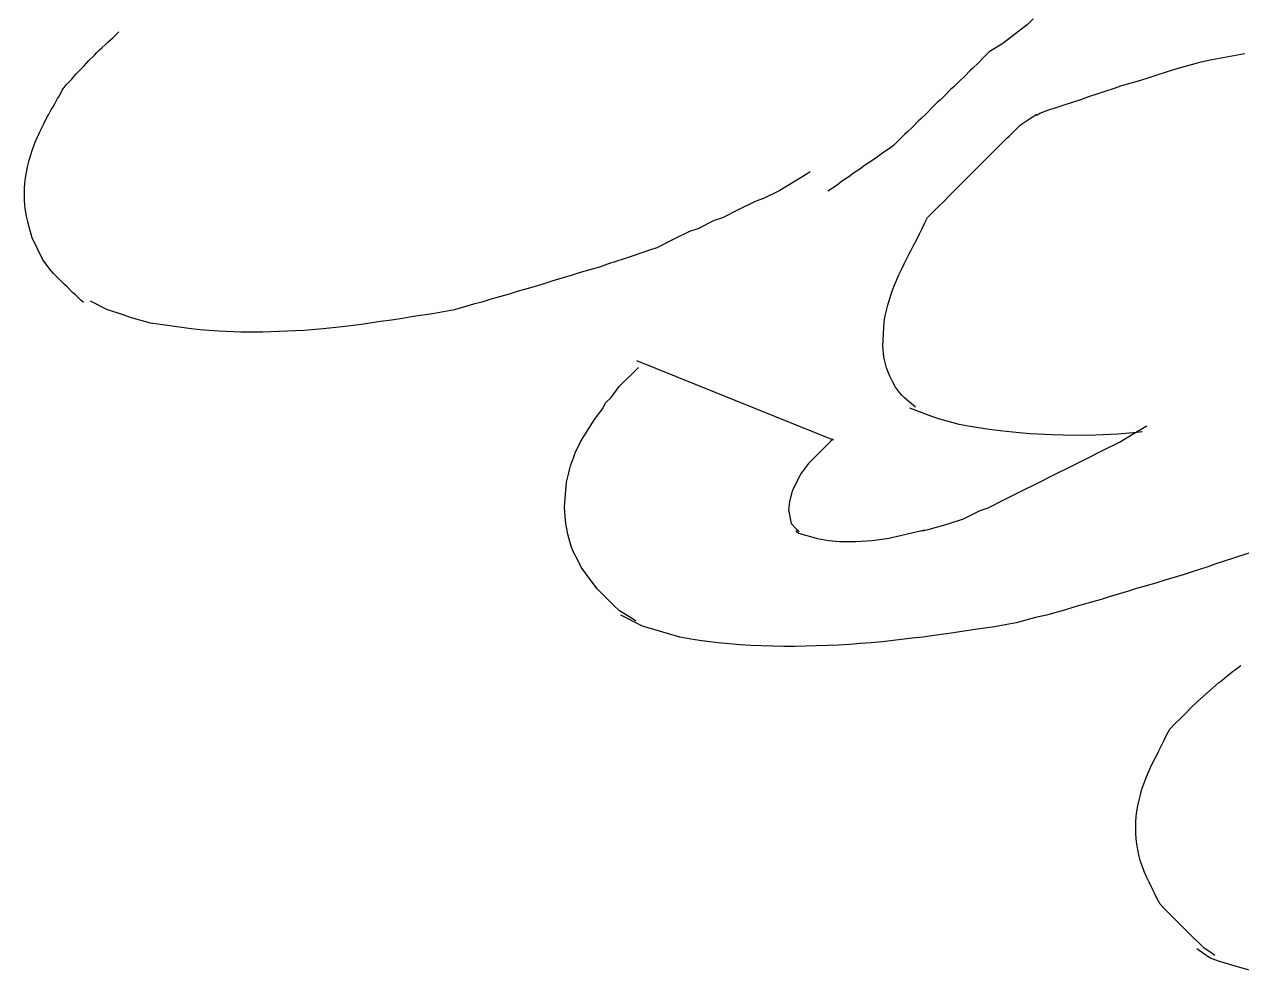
# Model space of a CAD drawing. Extents: x 0 to 258, y 0 to 184.
# Drawn here: x 78.2845 to 78.4022, y 106.5359 to 106.6275 of the extents above; entities that cross this region are included whole.
import ezdxf

# ---------------------------------------------------------------- set-up
doc = ezdxf.new("R2010")
doc.units = 0

msp = doc.modelspace()

# ---------------------------------------------------------------- linework, layer by layer
for p, q in [((78.381525, 106.627531), (78.379144, 106.625679)), ((78.382055, 106.62806), (78.381525, 106.627531)), ((78.292816, 106.626039), (78.293081, 106.626279)), ((78.293081, 106.626279), (78.29361, 106.626809)), ((78.291763, 106.625062), (78.292022, 106.625311)), ((78.292022, 106.625311), (78.292287, 106.625555)), ((78.292287, 106.625555), (78.292551, 106.625798)), ((78.292551, 106.625798), (78.292816, 106.626039)), ((78.379144, 106.625679), (78.377821, 106.624885)), ((78.290488, 106.623782), (78.290726, 106.624036)), ((78.290726, 106.624036), (78.291255, 106.624565)), ((78.291255, 106.624565), (78.291506, 106.624816)), ((78.291506, 106.624816), (78.291763, 106.625062)), ((78.377292, 106.624356), (78.376763, 106.623827)), ((78.377821, 106.624885), (78.377292, 106.624356)), ((78.396453, 106.623398), (78.398305, 106.623927)), ((78.398305, 106.623927), (78.399364, 106.624136)), ((78.399364, 106.624136), (78.400422, 106.624337)), ((78.400422, 106.624337), (78.40148, 106.624531)), ((78.40148, 106.624531), (78.402539, 106.624716)), ((78.289273, 106.622483), (78.289493, 106.622742)), ((78.289493, 106.622742), (78.290022, 106.623271)), ((78.290022, 106.623271), (78.290252, 106.623528)), ((78.290252, 106.623528), (78.290488, 106.623782)), ((78.375969, 106.62307), (78.37544, 106.622541)), ((78.376234, 106.623298), (78.375969, 106.62307)), ((78.376763, 106.623827), (78.376234, 106.623298)), ((78.394072, 106.622663), (78.394866, 106.622917)), ((78.394866, 106.622917), (78.395659, 106.623163)), ((78.395659, 106.623163), (78.396453, 106.623398)), ((78.288331, 106.621427), (78.288532, 106.621692)), ((78.288532, 106.621692), (78.289062, 106.622221)), ((78.289062, 106.622221), (78.289273, 106.622483)), ((78.374911, 106.622012), (78.374382, 106.621483)), ((78.37544, 106.622541), (78.374911, 106.622012)), ((78.389839, 106.621342), (78.390632, 106.621607)), ((78.390632, 106.621607), (78.392484, 106.622136)), ((78.392484, 106.622136), (78.393278, 106.622401)), ((78.393278, 106.622401), (78.394072, 106.622663)), ((78.287421, 106.61984), (78.287686, 106.620369)), ((78.287686, 106.620369), (78.287871, 106.620633)), ((78.287871, 106.620633), (78.288136, 106.621162)), ((78.288136, 106.621162), (78.288331, 106.621427)), ((78.373588, 106.620729), (78.373059, 106.620199)), ((78.374117, 106.621258), (78.373588, 106.620729)), ((78.374382, 106.621483), (78.374117, 106.621258)), ((78.386664, 106.620284), (78.387457, 106.620549)), ((78.387457, 106.620549), (78.388251, 106.620813)), ((78.388251, 106.620813), (78.389045, 106.621078)), ((78.389045, 106.621078), (78.389839, 106.621342)), ((78.286821, 106.618781), (78.287085, 106.61931)), ((78.287085, 106.61931), (78.287252, 106.619575)), ((78.287252, 106.619575), (78.287421, 106.61984)), ((78.372265, 106.619448), (78.371736, 106.618919)), ((78.372794, 106.619977), (78.372265, 106.619448)), ((78.373059, 106.620199), (78.372794, 106.619977)), ((78.382695, 106.618961), (78.383489, 106.619226)), ((78.383489, 106.619226), (78.384282, 106.61949)), ((78.384282, 106.61949), (78.385076, 106.619755)), ((78.385076, 106.619755), (78.38587, 106.620019)), ((78.38587, 106.620019), (78.386664, 106.620284)), ((78.286403, 106.617987), (78.286667, 106.618517)), ((78.286667, 106.618517), (78.286821, 106.618781)), ((78.370942, 106.618167), (78.370413, 106.617638)), ((78.371207, 106.61839), (78.370942, 106.618167)), ((78.371736, 106.618919), (78.371207, 106.61839)), ((78.380835, 106.617805), (78.381629, 106.618334)), ((78.381629, 106.618334), (78.382422, 106.618863)), ((78.38243, 106.61876), (78.382695, 106.618961)), ((78.285757, 106.616665), (78.285876, 106.616929)), ((78.285876, 106.616929), (78.286, 106.617194)), ((78.286, 106.617194), (78.286265, 106.617723)), ((78.286265, 106.617723), (78.286403, 106.617987)), ((78.369619, 106.616889), (78.36909, 106.61636)), ((78.369884, 106.617109), (78.369619, 106.616889)), ((78.370413, 106.617638), (78.369884, 106.617109)), ((78.379777, 106.616747), (78.380306, 106.617276)), ((78.380306, 106.617276), (78.380835, 106.617805)), ((78.285233, 106.615342), (78.285426, 106.615871)), ((78.285426, 106.615871), (78.285532, 106.616135)), ((78.285532, 106.616135), (78.285757, 106.616665)), ((78.368561, 106.615831), (78.368296, 106.615614)), ((78.36909, 106.61636), (78.368561, 106.615831)), ((78.378454, 106.615463), (78.378983, 106.615992)), ((78.378983, 106.615992), (78.379512, 106.616522)), ((78.379512, 106.616522), (78.379777, 106.616747)), ((78.284908, 106.614283), (78.285061, 106.614812)), ((78.285061, 106.614812), (78.285233, 106.615342)), ((78.367238, 106.614871), (78.366444, 106.614341)), ((78.367503, 106.615085), (78.367238, 106.614871)), ((78.368296, 106.615614), (78.367503, 106.615085)), ((78.377395, 106.614405), (78.377924, 106.614934)), ((78.377924, 106.614934), (78.378454, 106.615463)), ((78.284672, 106.613225), (78.284778, 106.613754)), ((78.284778, 106.613754), (78.284908, 106.614283)), ((78.365386, 106.613601), (78.364592, 106.613071)), ((78.36565, 106.613812), (78.365386, 106.613601)), ((78.366444, 106.614341), (78.36565, 106.613812)), ((78.375808, 106.612817), (78.376337, 106.613347)), ((78.376337, 106.613347), (78.376866, 106.613876)), ((78.376866, 106.613876), (78.377395, 106.614405)), ((78.28449, 106.611637), (78.284527, 106.612167)), ((78.284527, 106.612167), (78.284587, 106.612696)), ((78.284587, 106.612696), (78.284672, 106.613225)), ((78.35889, 106.612272), (78.357567, 106.611479)), ((78.360213, 106.613066), (78.35889, 106.612272)), ((78.360478, 106.61327), (78.360213, 106.613066)), ((78.363269, 106.612127), (78.363005, 106.611921)), ((78.363534, 106.612333), (78.363269, 106.612127)), ((78.364328, 106.612862), (78.363534, 106.612333)), ((78.364592, 106.613071), (78.364328, 106.612862)), ((78.37503, 106.612037), (78.375559, 106.612566)), ((78.375559, 106.612566), (78.375808, 106.612817)), ((78.284479, 106.611108), (78.28449, 106.611637)), ((78.284492, 106.610579), (78.284479, 106.611108)), ((78.357567, 106.611479), (78.35598, 106.610685)), ((78.363005, 106.611921), (78.362211, 106.611391)), ((78.373442, 106.610449), (78.373972, 106.610979)), ((78.373972, 106.610979), (78.374501, 106.611508)), ((78.374501, 106.611508), (78.37503, 106.612037)), ((78.284529, 106.61005), (78.284492, 106.610579)), ((78.284595, 106.609521), (78.284529, 106.61005)), ((78.355186, 106.61042), (78.353599, 106.609627)), ((78.35598, 106.610685), (78.355186, 106.61042)), ((78.372384, 106.609391), (78.372913, 106.60992)), ((78.372913, 106.60992), (78.373442, 106.610449)), ((78.284688, 106.608992), (78.284595, 106.609521)), ((78.284807, 106.608462), (78.284688, 106.608992)), ((78.352011, 106.608833), (78.351217, 106.608568)), ((78.353599, 106.609627), (78.352011, 106.608833)), ((78.37159, 106.608333), (78.371855, 106.608862)), ((78.371855, 106.608862), (78.372384, 106.609391)), ((78.284958, 106.607933), (78.284807, 106.608462)), ((78.285222, 106.606875), (78.284958, 106.607933)), ((78.348836, 106.60751), (78.347249, 106.606716)), ((78.34963, 106.607775), (78.348836, 106.60751)), ((78.351217, 106.608568), (78.34963, 106.607775)), ((78.371061, 106.607274), (78.371326, 106.607804)), ((78.371326, 106.607804), (78.37159, 106.608333)), ((78.286281, 106.604758), (78.285222, 106.606875)), ((78.347249, 106.606716), (78.345661, 106.605922)), ((78.370532, 106.606216), (78.370797, 106.606745)), ((78.370797, 106.606745), (78.371061, 106.607274)), ((78.34328, 106.605129), (78.342486, 106.604864)), ((78.344867, 106.605658), (78.34328, 106.605129)), ((78.345661, 106.605922), (78.344867, 106.605658)), ((78.369852, 106.604893), (78.370117, 106.605422)), ((78.370117, 106.605422), (78.370267, 106.605687)), ((78.370267, 106.605687), (78.370532, 106.606216)), ((78.287075, 106.6037), (78.286281, 106.604758)), ((78.340105, 106.60407), (78.338253, 106.603541)), ((78.340899, 106.604335), (78.340105, 106.60407)), ((78.342486, 106.604864), (78.340899, 106.604335)), ((78.369325, 106.603835), (78.369587, 106.604364)), ((78.369587, 106.604364), (78.369852, 106.604893)), ((78.287297, 106.603441), (78.287075, 106.6037)), ((78.287826, 106.602911), (78.287297, 106.603441)), ((78.288355, 106.602382), (78.287826, 106.602911)), ((78.335607, 106.602747), (78.334813, 106.602483)), ((78.337459, 106.603277), (78.335607, 106.602747)), ((78.338253, 106.603541), (78.337459, 106.603277)), ((78.36863, 106.602247), (78.368844, 106.602777)), ((78.368844, 106.602777), (78.369077, 106.603306)), ((78.369077, 106.603306), (78.369325, 106.603835)), ((78.28862, 106.602142), (78.288355, 106.602382)), ((78.289149, 106.601612), (78.28862, 106.602142)), ((78.289413, 106.601385), (78.289149, 106.601612)), ((78.332167, 106.601689), (78.331374, 106.601443)), ((78.33402, 106.602218), (78.332167, 106.601689)), ((78.334813, 106.602483), (78.33402, 106.602218)), ((78.368336, 106.601454), (78.368431, 106.601718)), ((78.368431, 106.601718), (78.36863, 106.602247)), ((78.289943, 106.600856), (78.289413, 106.601385)), ((78.290207, 106.600647), (78.289943, 106.600856)), ((78.292454, 106.599959), (78.290866, 106.600752)), ((78.327934, 106.600464), (78.326082, 106.599935)), ((78.328728, 106.600684), (78.327934, 106.600464)), ((78.329522, 106.600914), (78.328728, 106.600684)), ((78.331374, 106.601443), (78.329522, 106.600914)), ((78.367873, 106.599866), (78.368008, 106.600395)), ((78.368008, 106.600395), (78.368164, 106.600924)), ((78.368164, 106.600924), (78.368336, 106.601454)), ((78.294041, 106.59943), (78.292454, 106.599959)), ((78.294835, 106.599165), (78.294041, 106.59943)), ((78.296687, 106.598636), (78.294835, 106.599165)), ((78.322113, 106.599273), (78.321055, 106.599104)), ((78.323965, 106.599538), (78.322113, 106.599273)), ((78.325024, 106.599731), (78.323965, 106.599538)), ((78.326082, 106.599935), (78.325024, 106.599731)), ((78.367664, 106.598808), (78.367757, 106.599337)), ((78.367757, 106.599337), (78.367873, 106.599866)), ((78.298539, 106.598371), (78.296687, 106.598636)), ((78.300391, 106.598107), (78.298539, 106.598371)), ((78.301449, 106.598001), (78.300391, 106.598107)), ((78.303301, 106.59785), (78.301449, 106.598001)), ((78.313382, 106.598078), (78.31153, 106.597924)), ((78.315234, 106.598279), (78.313382, 106.598078)), ((78.317086, 106.598522), (78.315234, 106.598279)), ((78.318938, 106.598787), (78.317086, 106.598522)), ((78.319997, 106.59894), (78.318938, 106.598787)), ((78.321055, 106.599104), (78.319997, 106.59894)), ((78.367529, 106.596427), (78.367664, 106.598808)), ((78.305418, 106.597773), (78.303301, 106.59785)), ((78.307535, 106.597765), (78.305418, 106.597773)), ((78.31153, 106.597924), (78.307535, 106.597765)), ((78.367635, 106.595368), (78.367529, 106.596427)), ((78.343682, 106.595032), (78.362732, 106.587359)), ((78.367682, 106.595104), (78.367635, 106.595368)), ((78.367809, 106.594574), (78.367682, 106.595104)), ((78.367889, 106.59431), (78.367809, 106.594574)), ((78.342028, 106.592508), (78.343881, 106.59436)), ((78.367979, 106.594045), (78.367889, 106.59431)), ((78.368196, 106.593516), (78.367979, 106.594045)), ((78.368325, 106.593252), (78.368196, 106.593516)), ((78.341235, 106.59145), (78.342028, 106.592508)), ((78.368468, 106.592987), (78.368325, 106.593252)), ((78.368733, 106.592458), (78.368468, 106.592987)), ((78.368926, 106.592193), (78.368733, 106.592458)), ((78.369138, 106.591934), (78.368926, 106.592193)), ((78.340441, 106.590391), (78.340706, 106.590921)), ((78.340706, 106.590921), (78.341235, 106.59145)), ((78.369368, 106.591677), (78.369138, 106.591934)), ((78.369617, 106.591426), (78.369368, 106.591677)), ((78.369881, 106.591185), (78.369617, 106.591426)), ((78.370146, 106.590952), (78.369881, 106.591185)), ((78.37041, 106.590727), (78.370146, 106.590952)), ((78.339647, 106.589333), (78.340441, 106.590391)), ((78.372257, 106.589621), (78.37014, 106.590415)), ((78.370675, 106.590518), (78.37041, 106.590727)), ((78.338324, 106.587216), (78.339647, 106.589333)), ((78.373051, 106.589357), (78.372257, 106.589621)), ((78.374903, 106.588828), (78.373051, 106.589357)), ((78.375961, 106.588632), (78.374903, 106.588828)), ((78.377813, 106.588367), (78.375961, 106.588632)), ((78.391741, 106.587931), (78.393064, 106.588725)), ((78.362724, 106.587423), (78.36246, 106.587195)), ((78.378872, 106.588232), (78.377813, 106.588367)), ((78.380724, 106.588018), (78.378872, 106.588232)), ((78.381782, 106.587939), (78.380724, 106.588018)), ((78.383899, 106.587825), (78.381782, 106.587939)), ((78.384957, 106.587791), (78.383899, 106.587825)), ((78.387074, 106.587777), (78.384957, 106.587791)), ((78.388132, 106.587796), (78.387074, 106.587777)), ((78.390249, 106.587888), (78.388132, 106.587796)), ((78.392101, 106.588063), (78.390249, 106.587888)), ((78.390418, 106.587137), (78.391741, 106.587931)), ((78.39263, 106.588124), (78.392101, 106.588063)), ((78.337795, 106.586158), (78.338324, 106.587216)), ((78.36246, 106.587195), (78.361401, 106.586137)), ((78.387243, 106.58555), (78.388831, 106.586343)), ((78.388831, 106.586343), (78.390418, 106.587137)), ((78.337324, 106.584835), (78.337406, 106.5851)), ((78.337406, 106.5851), (78.337591, 106.585629)), ((78.337591, 106.585629), (78.337692, 106.585894)), ((78.337692, 106.585894), (78.337795, 106.586158)), ((78.360343, 106.585079), (78.359549, 106.58402)), ((78.360872, 106.585608), (78.360343, 106.585079)), ((78.361401, 106.586137), (78.360872, 106.585608)), ((78.385656, 106.584756), (78.387243, 106.58555)), ((78.337041, 106.583777), (78.337105, 106.584041)), ((78.337105, 106.584041), (78.337245, 106.584571)), ((78.337245, 106.584571), (78.337324, 106.584835)), ((78.359549, 106.58402), (78.359285, 106.583491)), ((78.382481, 106.583168), (78.384068, 106.583962)), ((78.384068, 106.583962), (78.385656, 106.584756)), ((78.336742, 106.580866), (78.336935, 106.583248)), ((78.336935, 106.583248), (78.337041, 106.583777)), ((78.359285, 106.583491), (78.358755, 106.582433)), ((78.380893, 106.582375), (78.382481, 106.583168)), ((78.358755, 106.582433), (78.358491, 106.581374)), ((78.377718, 106.580787), (78.379306, 106.581581)), ((78.379306, 106.581581), (78.380893, 106.582375)), ((78.336753, 106.580337), (78.336742, 106.580866)), ((78.336859, 106.579279), (78.336753, 106.580337)), ((78.358491, 106.581374), (78.358396, 106.580581)), ((78.358396, 106.580581), (78.35865, 106.579258)), ((78.375337, 106.579729), (78.376924, 106.580522)), ((78.376924, 106.580522), (78.377718, 106.580787)), ((78.337068, 106.578221), (78.336859, 106.579279)), ((78.35865, 106.579258), (78.359179, 106.578729)), ((78.371897, 106.57867), (78.373749, 106.5792)), ((78.373749, 106.5792), (78.375337, 106.579729)), ((78.337332, 106.577162), (78.337068, 106.578221)), ((78.359094, 106.578543), (78.359359, 106.578345)), ((78.359179, 106.578729), (78.359443, 106.578475)), ((78.359359, 106.578345), (78.361211, 106.577816)), ((78.36809, 106.577855), (78.371582, 106.578649)), ((78.371368, 106.578543), (78.371897, 106.57867)), ((78.337538, 106.576633), (78.337332, 106.577162)), ((78.361211, 106.577816), (78.362269, 106.577636)), ((78.362269, 106.577636), (78.363327, 106.577535)), ((78.363327, 106.577535), (78.364915, 106.577517)), ((78.364915, 106.577517), (78.366502, 106.577636)), ((78.366502, 106.577636), (78.36809, 106.577855)), ((78.338068, 106.575575), (78.337538, 106.576633)), ((78.401332, 106.575882), (78.399745, 106.575353)), ((78.40292, 106.576411), (78.401332, 106.575882)), ((78.338332, 106.575046), (78.338068, 106.575575)), ((78.339126, 106.573987), (78.338332, 106.575046)), ((78.397363, 106.574559), (78.39657, 106.574294)), ((78.398951, 106.575088), (78.397363, 106.574559)), ((78.399745, 106.575353), (78.398951, 106.575088)), ((78.33992, 106.572929), (78.339126, 106.573987)), ((78.393924, 106.5735), (78.392072, 106.572971)), ((78.394718, 106.573765), (78.393924, 106.5735)), ((78.39657, 106.574294), (78.394718, 106.573765)), ((78.340449, 106.5724), (78.33992, 106.572929)), ((78.341507, 106.571341), (78.340449, 106.5724)), ((78.389426, 106.572178), (78.388632, 106.571924)), ((78.391278, 106.572707), (78.389426, 106.572178)), ((78.392072, 106.572971), (78.391278, 106.572707)), ((78.342036, 106.570812), (78.341507, 106.571341)), ((78.385193, 106.570929), (78.38334, 106.5704)), ((78.385986, 106.571159), (78.385193, 106.570929)), ((78.38678, 106.571394), (78.385986, 106.571159)), ((78.388632, 106.571924), (78.38678, 106.571394)), ((78.343359, 106.570019), (78.342036, 106.570812)), ((78.344288, 106.569333), (78.342171, 106.570392)), ((78.343624, 106.569812), (78.343359, 106.570019)), ((78.382282, 106.570188), (78.38043, 106.569659)), ((78.38334, 106.5704), (78.382282, 106.570188)), ((78.347886, 106.568275), (78.344288, 106.569333)), ((78.374345, 106.568688), (78.372493, 106.568423)), ((78.375403, 106.568846), (78.374345, 106.568688)), ((78.376461, 106.569013), (78.375403, 106.568846)), ((78.378313, 106.569278), (78.376461, 106.569013)), ((78.379372, 106.569466), (78.378313, 106.569278)), ((78.38043, 106.569659), (78.379372, 106.569466)), ((78.348945, 106.568087), (78.347886, 106.568275)), ((78.350003, 106.567926), (78.348945, 106.568087)), ((78.350532, 106.567854), (78.350003, 106.567926)), ((78.35159, 106.567727), (78.350532, 106.567854)), ((78.352649, 106.567624), (78.35159, 106.567727)), ((78.353707, 106.567539), (78.352649, 106.567624)), ((78.354765, 106.567476), (78.353707, 106.567539)), ((78.355824, 106.567428), (78.354765, 106.567476)), ((78.356882, 106.567397), (78.355824, 106.567428)), ((78.35794, 106.567381), (78.356882, 106.567397)), ((78.358999, 106.567381), (78.35794, 106.567381)), ((78.361115, 106.56742), (78.358999, 106.567381)), ((78.362174, 106.56746), (78.361115, 106.56742)), ((78.363232, 106.56751), (78.362174, 106.56746)), ((78.36429, 106.567574), (78.363232, 106.56751)), ((78.365349, 106.567645), (78.36429, 106.567574)), ((78.366407, 106.56773), (78.365349, 106.567645)), ((78.367465, 106.567822), (78.366407, 106.56773)), ((78.369318, 106.568037), (78.367465, 106.567822)), ((78.370376, 106.568159), (78.369318, 106.568037)), ((78.371434, 106.568286), (78.370376, 106.568159)), ((78.372493, 106.568423), (78.371434, 106.568286)), ((78.401361, 106.564936), (78.401626, 106.565137)), ((78.401626, 106.565137), (78.40189, 106.565338)), ((78.40189, 106.565338), (78.402155, 106.565536)), ((78.397922, 106.562025), (78.400038, 106.563878)), ((78.400038, 106.563878), (78.400303, 106.564095)), ((78.400303, 106.564095), (78.400567, 106.564309)), ((78.400567, 106.564309), (78.400832, 106.56452)), ((78.400832, 106.56452), (78.401097, 106.56473)), ((78.401097, 106.56473), (78.401361, 106.564936)), ((78.396863, 106.560967), (78.397392, 106.561496)), ((78.397392, 106.561496), (78.397922, 106.562025)), ((78.395805, 106.559909), (78.396334, 106.560438)), ((78.396334, 106.560438), (78.396863, 106.560967)), ((78.395011, 106.55885), (78.395276, 106.55938)), ((78.395276, 106.55938), (78.395805, 106.559909)), ((78.394482, 106.557792), (78.394747, 106.558321)), ((78.394747, 106.558321), (78.395011, 106.55885)), ((78.393953, 106.556734), (78.394217, 106.557263)), ((78.394217, 106.557263), (78.394482, 106.557792)), ((78.393186, 106.555146), (78.393426, 106.555675)), ((78.393426, 106.555675), (78.393688, 106.556205)), ((78.393688, 106.556205), (78.393953, 106.556734)), ((78.392768, 106.554088), (78.392966, 106.554617)), ((78.392966, 106.554617), (78.393186, 106.555146)), ((78.392437, 106.55303), (78.39259, 106.553559)), ((78.39259, 106.553559), (78.392768, 106.554088)), ((78.392193, 106.551971), (78.392305, 106.5525)), ((78.392305, 106.5525), (78.392437, 106.55303)), ((78.392, 106.550384), (78.392043, 106.550913)), ((78.392043, 106.550913), (78.392106, 106.551442)), ((78.392106, 106.551442), (78.392193, 106.551971)), ((78.391987, 106.549855), (78.392, 106.550384)), ((78.391995, 106.549325), (78.391987, 106.549855)), ((78.392029, 106.548796), (78.391995, 106.549325)), ((78.392088, 106.548267), (78.392029, 106.548796)), ((78.392175, 106.547738), (78.392088, 106.548267)), ((78.392289, 106.547209), (78.392175, 106.547738)), ((78.392429, 106.54668), (78.392289, 106.547209)), ((78.392598, 106.54615), (78.392429, 106.54668)), ((78.392797, 106.545621), (78.392598, 106.54615)), ((78.393024, 106.545092), (78.392797, 106.545621)), ((78.393281, 106.544563), (78.393024, 106.545092)), ((78.393545, 106.544034), (78.393281, 106.544563)), ((78.39381, 106.543505), (78.393545, 106.544034)), ((78.394075, 106.542976), (78.39381, 106.543505)), ((78.394339, 106.542446), (78.394075, 106.542976)), ((78.394868, 106.541917), (78.394339, 106.542446)), ((78.395398, 106.541388), (78.394868, 106.541917)), ((78.396456, 106.54033), (78.395398, 106.541388)), ((78.397514, 106.539271), (78.396456, 106.54033)), ((78.398043, 106.538742), (78.397514, 106.539271)), ((78.398681, 106.537589), (78.397887, 106.538118)), ((78.398572, 106.538213), (78.398043, 106.538742)), ((78.399366, 106.537684), (78.398572, 106.538213)), ((78.398946, 106.537398), (78.398681, 106.537589)), ((78.39921, 106.537213), (78.398946, 106.537398)), ((78.400004, 106.536948), (78.39921, 106.537213)), ((78.399631, 106.537477), (78.399366, 106.537684)), ((78.400533, 106.536779), (78.400004, 106.536948)), ((78.401062, 106.536612), (78.400533, 106.536779)), ((78.401591, 106.536454), (78.401062, 106.536612)), ((78.403443, 106.535924), (78.401591, 106.536454))]:
    msp.add_line(p, q)

doc.saveas('drawing.dxf')
